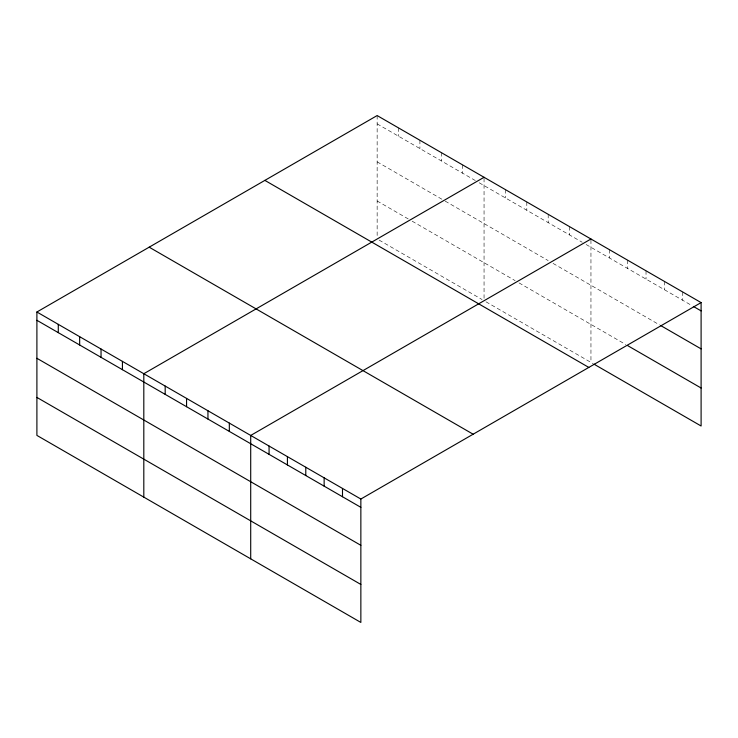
<?xml version="1.0" encoding="UTF-8"?>
<svg xmlns="http://www.w3.org/2000/svg" width="738" height="738" viewBox="0 0 738 738"><rect width="100%" height="100%" fill="white"/><g stroke="black" fill="none" stroke-linecap="round" stroke-linejoin="round"><path stroke-width="0.55" stroke-dasharray="3.69 2.77" d="M377.146 123.864L475.309 180.533M479.193 182.775L582.208 242.258M586.101 244.499L691.441 305.32M377.146 161.843L444.202 200.561M445.18 201.123L548.196 260.597M553.057 263.401L659.551 324.895M377.146 200.985L408.243 218.937M412.136 221.179L515.152 280.652M519.035 282.903L625.741 344.508M379.092 240.09L482.108 299.563M485.991 301.805L592.891 363.52M682.742 291.999L682.742 300.292M664.385 281.399L664.385 289.702M646.027 270.8L646.027 279.102M627.669 260.2L627.669 268.503M609.311 249.601L609.311 257.903M590.953 240.044L590.953 362.404M569.579 226.658L569.579 234.961M548.196 214.315L548.196 222.618M526.812 201.972L526.812 210.275M505.429 189.629L505.429 197.932M484.054 178.319L484.054 298.383M462.671 164.943L462.671 173.236M441.287 152.6L441.287 160.893M419.913 140.248L419.913 148.55M398.529 127.905L398.529 136.207M377.146 115.562L377.146 236.658"/><path stroke-width="1.11" d="M701.1 302.598L377.146 115.562L36.9 311.999L36.9 435.402L360.854 622.438L360.854 499.036L701.1 302.598L701.1 426.001L593.85 364.083M484.054 177.286L143.809 373.723L143.809 497.126M590.953 239.001L250.708 435.448L250.708 558.85M693.369 306.436L701.1 310.892M660.519 325.449L701.1 348.88M627.669 345.624L701.1 388.013M264.868 180.386L588.823 367.423M149.177 247.175L473.132 434.212M36.9 311.999L360.854 499.036M36.9 320.301L360.854 507.338M36.9 358.29L360.854 545.317M36.9 397.422L360.854 584.45M342.497 488.436L342.497 496.739M324.139 477.837L324.139 486.139M305.781 467.237L305.781 475.54M287.423 456.637L287.423 464.94M269.066 446.047L269.066 454.34M229.324 423.105L229.324 431.398M207.95 410.752L207.95 419.055M186.566 398.409L186.566 406.712M165.183 386.066L165.183 394.369M122.425 361.38L122.425 369.683M101.041 349.037L101.041 357.33M79.658 336.694L79.658 344.987M58.284 324.351L58.284 332.644"/></g></svg>
